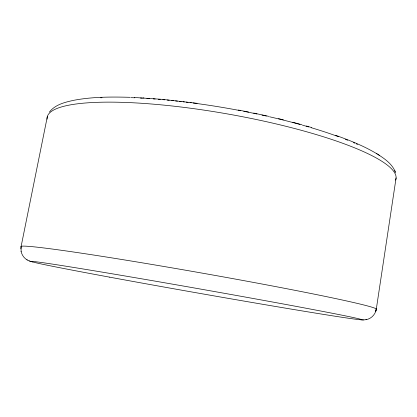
<?xml version="1.0" encoding="UTF-8"?>
<svg xmlns="http://www.w3.org/2000/svg" width="417" height="417" viewBox="0 0 417 417"><rect width="100%" height="100%" fill="white"/><g stroke="black" fill="none" stroke-linecap="round" stroke-linejoin="round"><path stroke-width="0.63" d="M21.121 251.503L21.079 246.65L47.371 116.484M20.85 248.808L21.116 246.452M396.087 177.913L376.28 309.273C375.42 314.465 371.177 318.88 365.944 319.693M49.446 112.017C55.19 104.563 65.01 102.201 73.752 100.309C92.277 96.765 111.266 96.801 130.052 97.312M361.555 319.834L363.864 319.902M363.494 319.948L366.345 319.641M134.337 97.479L162.401 99.366L197.09 103.317M143.187 97.932L143.896 97.979M360.429 319.735L362.717 319.928M238.331 110.036L248.589 112.032M253.682 113.075L268.736 116.353M278.535 118.657L283.351 119.841M292.781 122.259L301.913 124.74M29.127 260.891L31.457 261.641M30.29 261.323L32.505 261.928M306.359 126.002L311.395 127.472M335.721 135.337C350.061 140.503 364.364 146.138 377.406 154.113M21.069 251.279C21.788 254.902 24.035 258.217 27.298 259.994M26.886 259.796L29.508 261.073M378.328 154.691C385.329 159.195 392.892 164.574 395.603 172.841M376.363 153.466L379.376 155.338M394.81 170.683L395.17 171.658M21.319 246.906A180.368 5.275 10 0 1 198.294 272.437A180.368 5.275 10 0 1 376.113 309.383M47.121 119.168A177.095 34.575 10 0 1 226.306 113.737A177.095 34.575 10 0 1 395.618 180.097M100.705 97.786A170.537 34.559 10 0 1 102.003 97.724M130.928 97.641A170.537 34.559 10 0 1 134.79 97.786M140.456 98.052A170.537 34.559 10 0 1 142.369 98.151M146.893 98.422A170.537 34.559 10 0 1 149.448 98.589M153.237 98.86A170.537 34.559 10 0 1 155.15 99.006M158.366 99.262A170.537 34.559 10 0 1 160.31 99.428M162.865 99.653A170.537 34.559 10 0 1 164.746 99.819M167.269 100.059A170.537 34.559 10 0 1 169.172 100.247M171.726 100.502A170.537 34.559 10 0 1 173.649 100.705M175.583 100.909A170.537 34.559 10 0 1 177.439 101.112M179.3 101.321A170.537 34.559 10 0 1 181.171 101.534M183.053 101.753A170.537 34.559 10 0 1 184.309 101.904M186.196 102.134A170.537 34.559 10 0 1 188.088 102.368M189.985 102.608A170.537 34.559 10 0 1 191.252 102.77M193.16 103.02A170.537 34.559 10 0 1 240.682 110.708M243.773 111.308A170.537 34.559 10 0 1 256.95 113.992M262.001 115.087A170.537 34.559 10 0 1 266.385 116.056M269.491 116.765A170.537 34.559 10 0 1 299.99 124.464M302.455 125.152A170.537 34.559 10 0 1 308.689 126.945M311.186 127.685A170.537 34.559 10 0 1 338.411 136.672M345.401 139.325A170.537 34.559 10 0 1 347.648 140.216M353.507 142.645A170.537 34.559 10 0 1 354.669 143.146M356.379 143.896A170.537 34.559 10 0 1 357.494 144.397M376.306 309.075L375.654 311.582L376.306 309.075M109.64 277.159A167.618 2.194 10 0 0 361.456 319.724A167.618 2.194 10 0 0 118.272 274.829A167.618 2.194 10 0 0 109.64 277.159"/></g></svg>
